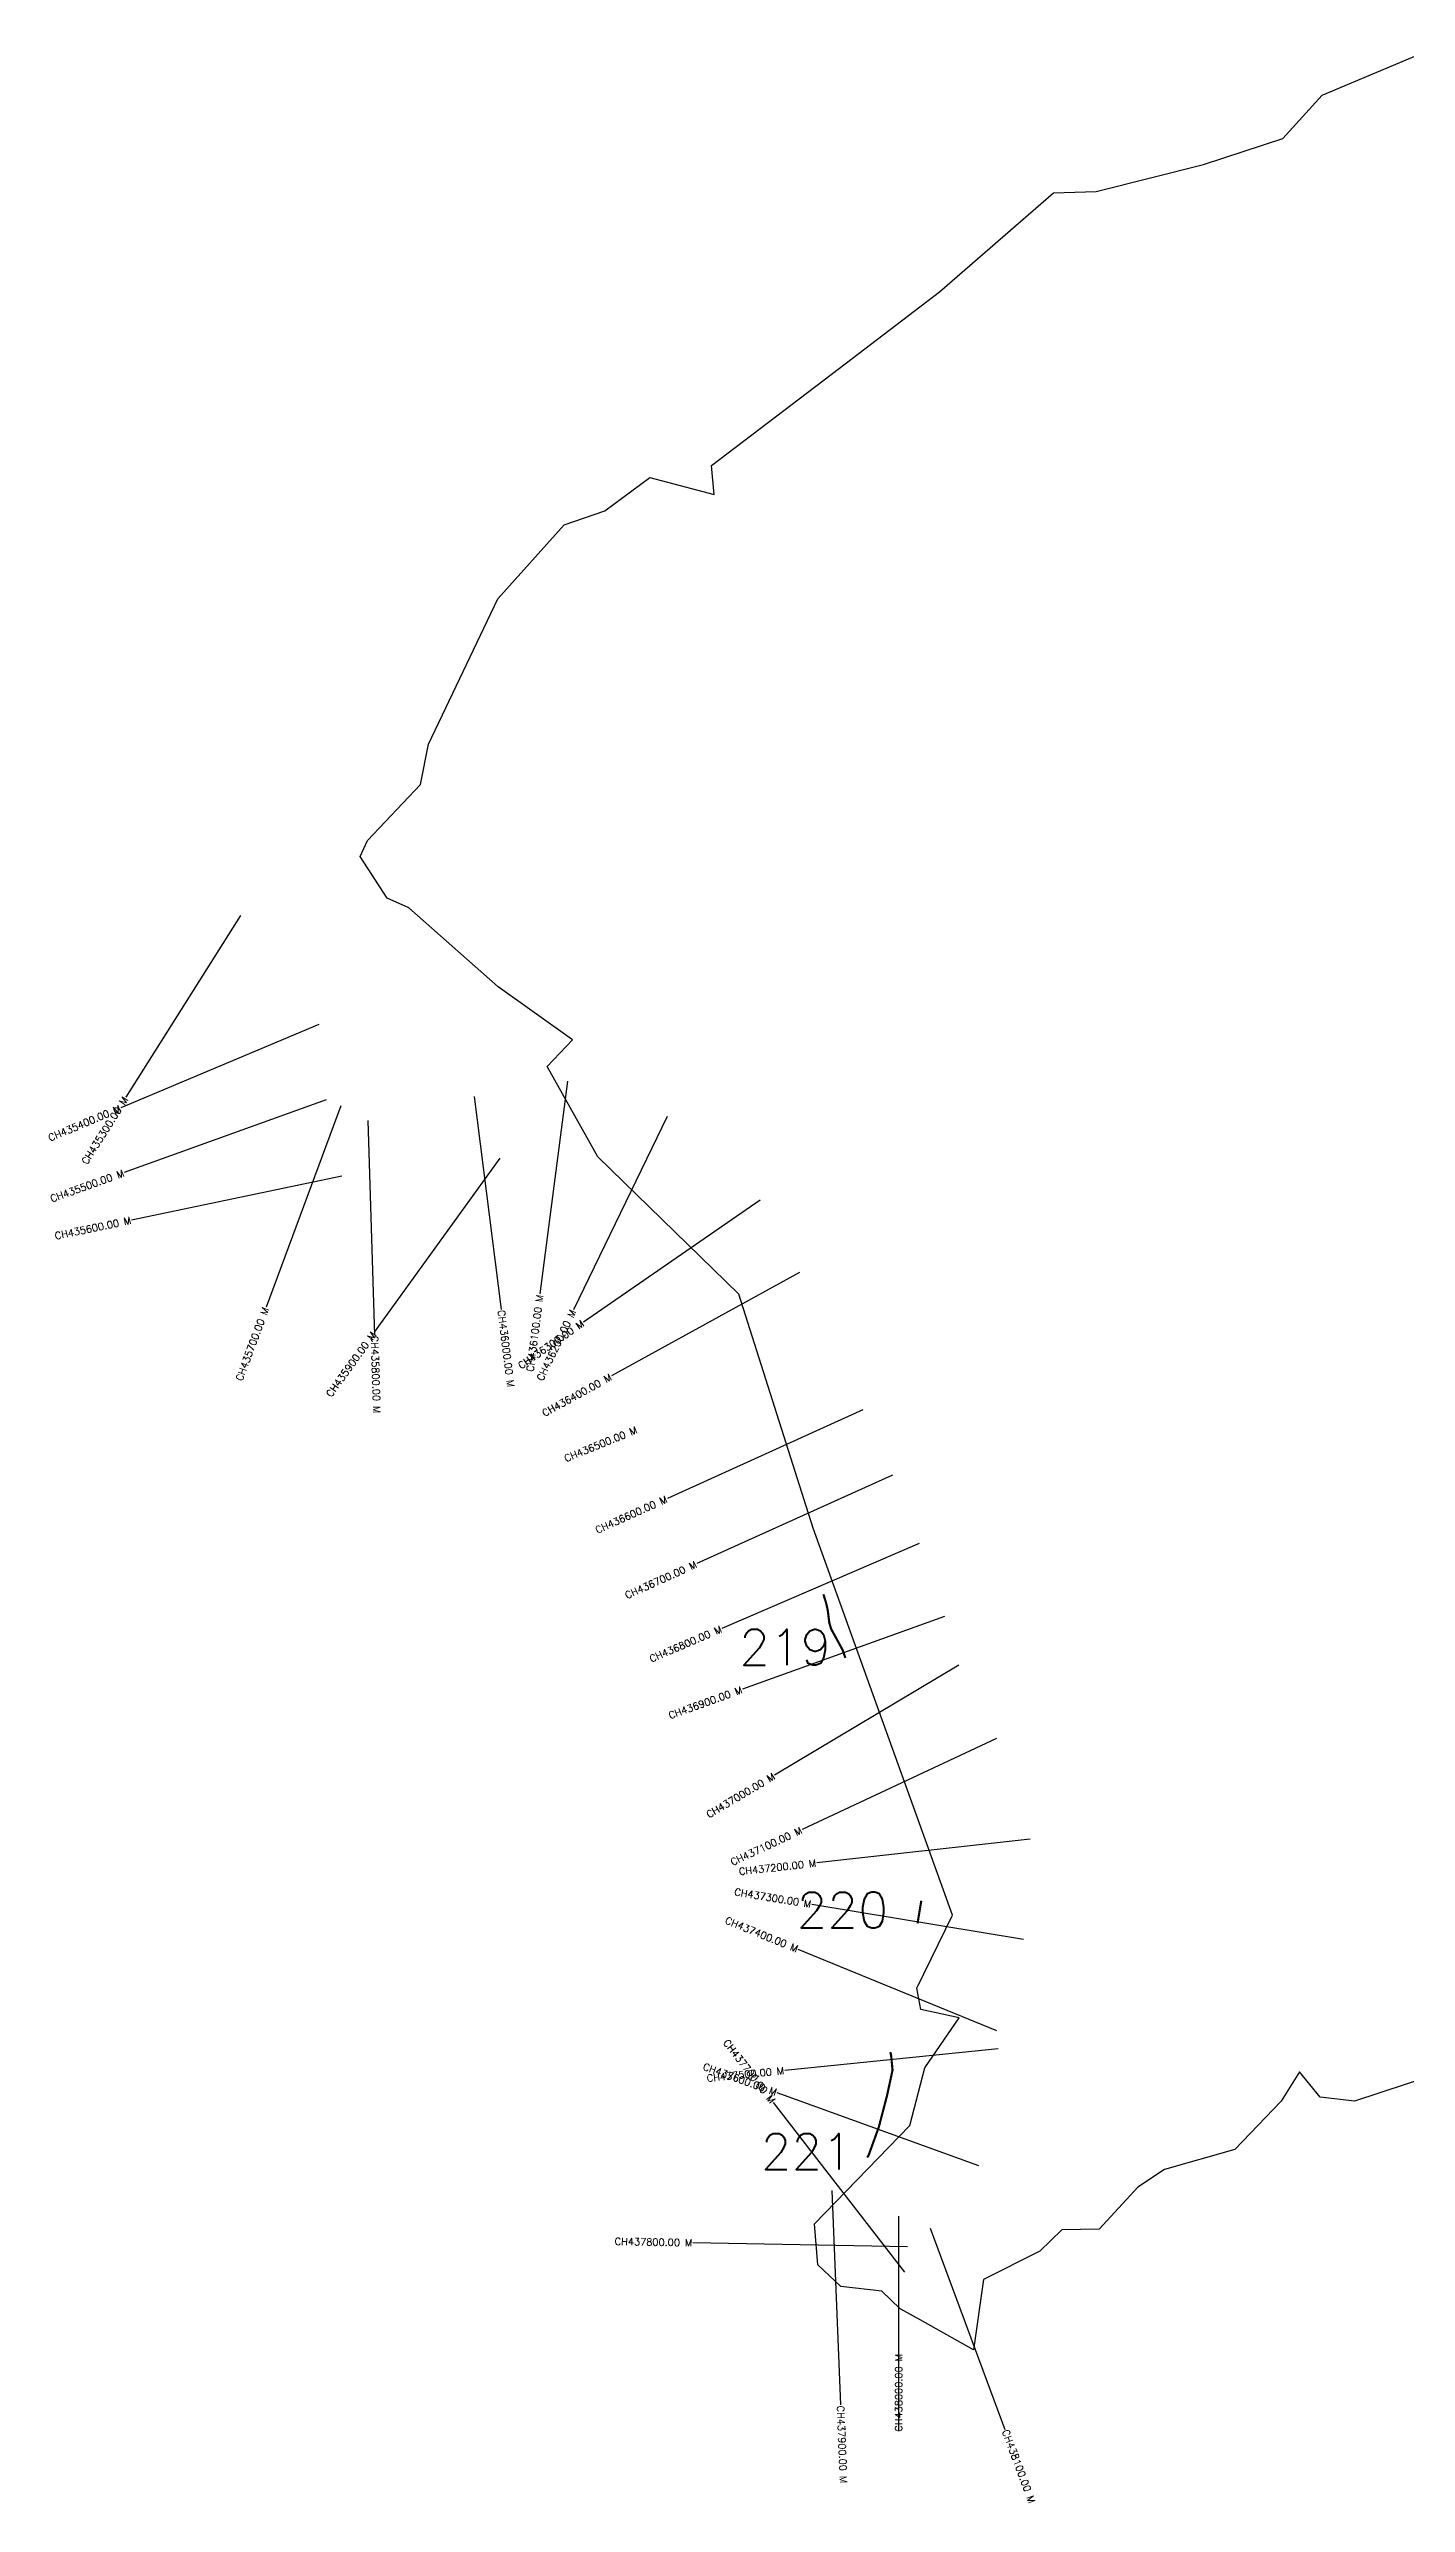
# Model space of a CAD drawing. Header units: metres. Extents: x 308660 to 313706, y 1921237 to 1925003.
# Drawn here: x 308660 to 310556, y 1921237 to 1924667 of the extents above; entities that cross this region are included whole.
import ezdxf
from ezdxf.enums import TextEntityAlignment as Align

# ---------------------------------------------------------------- set-up
doc = ezdxf.new("R2010")
doc.units = ezdxf.units.M
for name, color, linetype in [('ARTIFICIALLY PROTECTED', 4, 'Continuous'), ('CS', 134, 'Continuous'), ('CSMark', 6, 'Continuous')]:
    doc.layers.add(name, color=color, linetype=linetype)
doc.styles.get("Standard").update_dxf_attribs({"font": 'simplex.shx'})

msp = doc.modelspace()

# ---------------------------------------------------------------- linework, layer by layer
at = {"color": 6, "flags": 128}
for points in [[(309094.2, 1923538.3), (309104.5, 1923560.6), (309178.8, 1923639.1), (309189.9, 1923695.4), (309286.6, 1923898.4), (309379.4, 1924001.9), (309436.1, 1924021.4), (309499.1, 1924068.1), (309588.8, 1924044.1), (309585.4, 1924084.6), (309763.9, 1924220.8), (309903.7, 1924327.5), (310063.3, 1924465.7), (310122.5, 1924467.8), (310272.7, 1924505.7), (310383.4, 1924541.6), (310438.5, 1924602.6), (310591.5, 1924666.8)], [(310592.7, 1921834.7), (310483.5, 1921798.7), (310435.9, 1921804), (310406.9, 1921839.8), (310381.3, 1921798.6), (310316.3, 1921731), (310218, 1921703), (310180.7, 1921678.2), (310127, 1921619.8), (310074.8, 1921619), (310044.1, 1921589), (309965.2, 1921549.2), (309951.3, 1921451.2), (309876.6, 1921493), (309849, 1921508.4), (309823.2, 1921533.1), (309765.7, 1921539.4), (309734, 1921569.8), (309729.1, 1921627.2), (309862.3, 1921764.6), (309883.1, 1921845.1), (309931.1, 1921915.2), (309877.9, 1921926.9), (309872.2, 1921956.6), (309921.8, 1922058.4), (309727.5, 1922599.5), (309623.4, 1922926.7), (309426.2, 1923118.6), (309355.5, 1923244.9), (309390.8, 1923282), (309287.2, 1923355.9), (309162.4, 1923466.4), (309131.8, 1923480.1), (309094.2, 1923538.3)]]:
    msp.add_lwpolyline(points, dxfattribs=at)
at = {"layer": 'ARTIFICIALLY PROTECTED', "const_width": 3, "flags": 128}
for points in [[(309741.5, 1922507.1), (309745.1, 1922495.9), (309747.6, 1922485.1), (309749.9, 1922466.8), (309752.4, 1922458.6), (309761.4, 1922442.2), (309768.1, 1922429.9), (309772.3, 1922418.2)], [(309878.3, 1922078.7), (309877.9, 1922076.1), (309873.1, 1922047)], [(309835.1, 1921867.2), (309836.2, 1921862.5), (309838.2, 1921842.2), (309830.6, 1921806.9), (309819.1, 1921762.8), (309804.8, 1921723.1), (309802.7, 1921719.8)]]:
    msp.add_lwpolyline(points, dxfattribs=at)
at = {"layer": 'CS'}
for p, q in [((308926.9, 1923455.8), (308766.9, 1923202)), ((309036.3, 1923303.5), (308759.9, 1923187)), ((309384.1, 1923224.3), (309345.5, 1922926.8)), ((309046.9, 1923198.4), (308764.7, 1923096.7)), ((309067.3, 1923189.8), (308962.9, 1922908.6)), ((309253.7, 1923202.9), (309291.3, 1922905.3)), ((309104.8, 1923169.2), (309114.3, 1922869.4)), ((309523.1, 1923174.9), (309392.5, 1922904.9)), ((309289.6, 1923116.5), (309114, 1922873.3)), ((309068.5, 1923091.3), (308774.8, 1923030.1)), ((309653.3, 1923058), (309406.4, 1922887.5)), ((309708.2, 1922957), (309445.4, 1922812.2)), ((309796.8, 1922764.8), (309523.5, 1922641.2)), ((309838, 1922673.8), (309564.8, 1922550)), ((309875.4, 1922578.1), (309599.8, 1922459.5)), ((309911, 1922475.9), (309628.7, 1922374.3)), ((309931, 1922407.8), (309673.3, 1922254.2)), ((309983.5, 1922305.6), (309711.8, 1922178.4)), ((310030.5, 1922164.8), (309732.3, 1922131.6)), ((310021.4, 1922024.8), (309725.4, 1922073.6)), ((309984, 1921896.8), (309706.4, 1922010.6)), ((309986, 1921871.8), (309687.5, 1921841.6)), ((309958.9, 1921708.2), (309676.8, 1921810.4)), ((309855.5, 1921559.4), (309671.8, 1921796.6)), ((309753.5, 1921673.8), (309765.5, 1921374.1)), ((309846.7, 1921637.7), (309846.7, 1921337.7)), ((309859.3, 1921595.2), (309559.3, 1921600.7)), ((309890.9, 1921621), (309995.3, 1921339.8))]:
    msp.add_line(p, q, dxfattribs=at)

# ---------------------------------------------------------------- texts
at = {"char_height": 50, "attachment_point": 1}
for s, heights, insert in [('219', [74.2], (309623.9, 1922458.2)), ('220', [74.2], (309704.1, 1922090.7)), ('221', [71], (309654, 1921753.3))]:
    msp.add_mtext_dynamic_manual_height_columns(s, width=84.374, gutter_width=1, heights=heights, dxfattribs=dict(at, insert=insert))
at = {"layer": 'CSMark'}
for s, rotation, p in [('CH435400.00 M', 22.846, (308759, 1923186.6)), ('CH435300.00 M', 57.7709, (308766.4, 1923201.2)), ('CH435500.00 M', 19.8329, (308763.8, 1923096.3)), ('CH435600.00 M', 11.7723, (308773.9, 1923029.9)), ('CH435700.00 M', 69.6223, (308962.5, 1922907.6)), ('CH436100.00 M', 82.6048, (309345.4, 1922925.8)), ('CH436200.00 M', 64.1913, (309392.1, 1922904)), ('CH435900.00 M', 54.1766, (309113.4, 1922872.5)), ('CH436300.00 M', 34.6216, (309405.6, 1922887)), ('CH436400.00 M', 28.8569, (309444.6, 1922811.7)), ('CH436500.00 M', 22.2608, (309480.5, 1922737.5)), ('CH436600.00 M', 24.3266, (309522.5, 1922640.8)), ('CH436700.00 M', 24.3721, (309563.8, 1922549.6)), ('CH436800.00 M', 23.2856, (309598.9, 1922459.1)), ('CH436900.00 M', 19.7921, (309627.7, 1922374)), ('CH437000.00 M', 30.7966, (309672.4, 1922253.7)), ('CH437100.00 M', 25.081, (309710.9, 1922178)), ('CH437200.00 M', 6.3431, (309731.3, 1922131.5)), ('CH437300.00 M', 350.6463, (309724.4, 1922073.8)), ('CH437400.00 M', 337.7073, (309705.5, 1922011)), ('CH437700.00 M', 307.7611, (309671.2, 1921797.4)), ('CH437600.00 M', 340.0873, (309675.9, 1921810.7)), ('CH437500.00 M', 5.7707, (309686.5, 1921841.5)), ('CH437800.00 M', 358.9577, (309558.3, 1921600.7))]:
    msp.add_text(s, height=10, rotation=rotation, dxfattribs=at).set_placement(p, align=Align.MIDDLE_RIGHT)
for s, rotation, p in [('CH436000.00 M', 277.1889, (309291.4, 1922904.3)), ('CH435800.00 M', 271.8079, (309114.3, 1922868.4)), ('CH438000.00 M', 90, (309846.7, 1921336.7)), ('CH437900.00 M', 272.2915, (309765.5, 1921373.1)), ('CH438100.00 M', 290.3783, (309995.7, 1921338.9))]:
    msp.add_text(s, height=10, rotation=rotation, dxfattribs=at).set_placement(p, align=Align.MIDDLE_LEFT)

doc.saveas('drawing.dxf')
